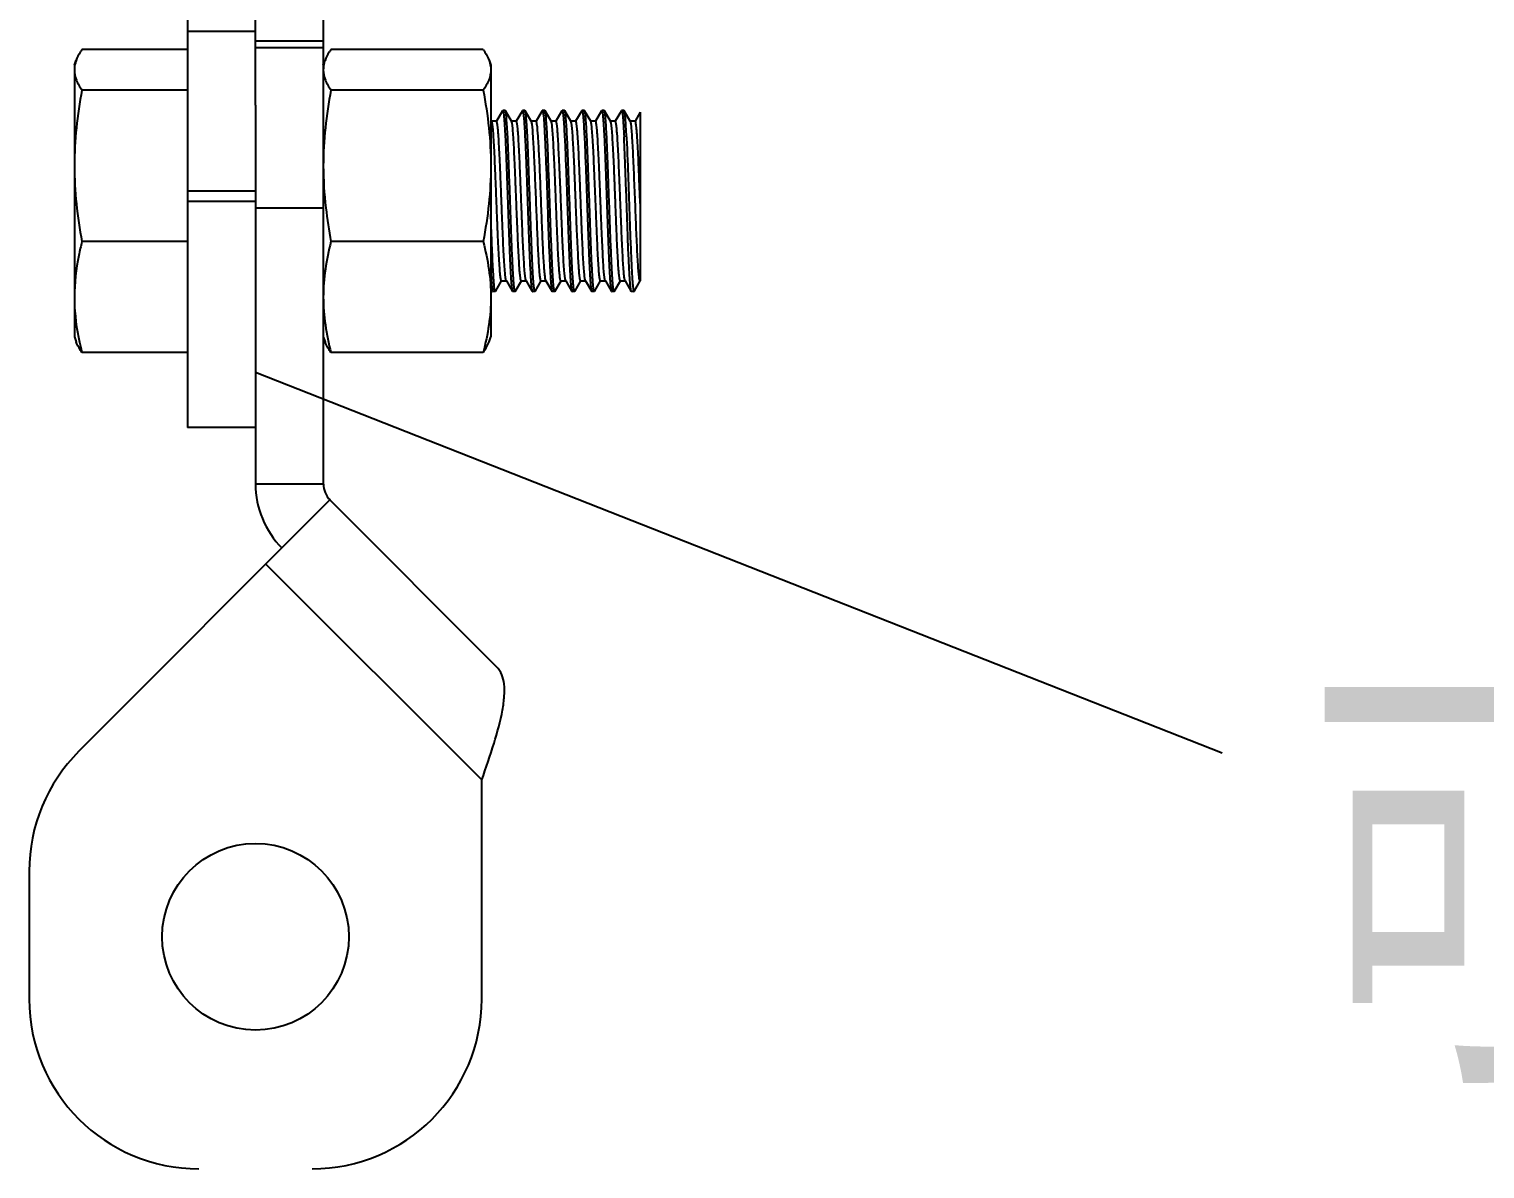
# Model space of a CAD drawing. Extents: x 27938 to 1042331, y -235042 to 1535213.
# Drawn here: x 732548 to 734042, y 762720 to 763890 of the extents above; entities that cross this region are included whole.
import ezdxf

# ---------------------------------------------------------------- set-up
doc = ezdxf.new("R2010")
doc.units = 0
doc.header["$LTSCALE"] = 1000
doc.header["$MEASUREMENT"] = 0
doc.layers.add('W_DIM', color=4, linetype='Continuous')
doc.styles.get("Standard").update_dxf_attribs({"font": 'gbenor.shx', "bigfont": 'gbcbig.shx'})
doc.styles.add('wwp100', font='txt.shx', dxfattribs={"width": 0.7, "height": 400, "bigfont": 'hztxt.shx'})
doc.dimstyles.get("Standard").update_dxf_attribs({"dimtxt": 0.18, "dimasz": 0.18, "dimexe": 0.18, "dimexo": 0.0625, "dimgap": 0.09, "dimtad": 0, "dimtih": 1, "dimtoh": 1, "dimdec": 4, "dimzin": 0, "dimdsep": 46, "dimtxsty": 'Standard', "dimcen": 0.09, "dimadec": 0, "dimazin": 0, "dimtfac": 1, "dimtdec": 4, "dimtofl": 0, "dimtmove": 0, "dimatfit": 3, "dimfxl": 1, "dimtolj": 1, "dimtzin": 0, "dimarcsym": 0})

msp = doc.modelspace()

# ---------------------------------------------------------------- linework, layer by layer
at = {"linetype": 'Continuous'}
for p, q in [((732710.6, 764088.3), (732710.6, 763481.3)), ((732780.3, 763811.9), (732780.3, 764088.3)), ((732850, 763945.9), (732850, 763423.2)), ((732710.6, 763888), (732780.3, 763888)), ((732780.3, 763877.9), (732850, 763877.9)), ((732850, 763870.7), (732780.3, 763870.7)), ((732594.5, 763853), (732596.3, 763858.1)), ((732710.6, 763869.1), (732602.3, 763869.1)), ((732850, 763853), (732851.9, 763858.1)), ((733014.1, 763869.1), (732857.9, 763869.1)), ((733020.1, 763858.1), (733022, 763853)), ((732594.5, 763853), (732594.5, 763574.2)), ((733022, 763853), (733022, 763574.2)), ((732710.6, 763827.4), (732602.3, 763827.4)), ((733014.1, 763827.4), (732857.9, 763827.4)), ((732780.3, 763811.9), (732780.3, 763423.2)), ((733022.9, 763795.3), (733022, 763797)), ((733027.8, 763795.5), (733022.8, 763795.5)), ((733034, 763806.3), (733027.7, 763795.5)), ((733034, 763806.3), (733034.2, 763806.5)), ((733036.7, 763806.5), (733034.2, 763806.5)), ((733036.9, 763806.3), (733036.7, 763806.5)), ((733043.2, 763795.5), (733036.9, 763806.3)), ((733048.1, 763795.5), (733043.2, 763795.5)), ((733043.3, 763795.3), (733043.2, 763795.5)), ((733054.3, 763806.3), (733048.1, 763795.5)), ((733054.3, 763806.3), (733054.5, 763806.5)), ((733057, 763806.5), (733054.5, 763806.5)), ((733057.2, 763806.3), (733057, 763806.5)), ((733063.5, 763795.5), (733057.2, 763806.3)), ((733068.5, 763795.5), (733063.5, 763795.5)), ((733063.6, 763795.3), (733063.5, 763795.5)), ((733074.6, 763806.3), (733068.4, 763795.5)), ((733074.6, 763806.3), (733074.8, 763806.5)), ((733077.4, 763806.5), (733074.8, 763806.5)), ((733077.6, 763806.3), (733077.4, 763806.5)), ((733083.8, 763795.5), (733077.6, 763806.3)), ((733088.8, 763795.5), (733083.8, 763795.5)), ((733083.9, 763795.3), (733083.8, 763795.5)), ((733095, 763806.3), (733088.7, 763795.5)), ((733095, 763806.3), (733095.2, 763806.5)), ((733097.7, 763806.5), (733095.2, 763806.5)), ((733097.9, 763806.3), (733097.7, 763806.5)), ((733104.2, 763795.5), (733097.9, 763806.3)), ((733109.1, 763795.5), (733104.2, 763795.5)), ((733104.3, 763795.3), (733104.2, 763795.5)), ((733115.3, 763806.3), (733109, 763795.5)), ((733115.3, 763806.3), (733115.5, 763806.5)), ((733118, 763806.5), (733115.5, 763806.5)), ((733118.2, 763806.3), (733118, 763806.5)), ((733124.5, 763795.5), (733118.2, 763806.3)), ((733129.4, 763795.5), (733124.5, 763795.5)), ((733124.6, 763795.3), (733124.5, 763795.5)), ((733135.6, 763806.3), (733129.4, 763795.5)), ((733135.6, 763806.3), (733135.8, 763806.5)), ((733138.4, 763806.5), (733135.8, 763806.5)), ((733138.6, 763806.3), (733138.4, 763806.5)), ((733144.8, 763795.5), (733138.6, 763806.3)), ((733149.8, 763795.5), (733144.8, 763795.5)), ((733144.9, 763795.3), (733144.8, 763795.5)), ((733156, 763806.3), (733149.7, 763795.5)), ((733156, 763806.3), (733156.1, 763806.5)), ((733158.7, 763806.5), (733156.1, 763806.5)), ((733158.9, 763806.3), (733158.7, 763806.5)), ((733165.1, 763795.5), (733158.9, 763806.3)), ((733170.1, 763795.5), (733165.1, 763795.5)), ((733165.2, 763795.3), (733165.1, 763795.5)), ((733175.3, 763804.6), (733170, 763795.5)), ((733175.3, 763804.6), (733175.3, 763631.7)), ((732780.3, 763723.7), (732710.6, 763723.7)), ((732710.6, 763713.6), (732780.3, 763713.6)), ((732850, 763706.4), (732780.3, 763706.4)), ((732710.6, 763671.9), (732602.3, 763671.9)), ((733014.1, 763671.9), (732857.9, 763671.9)), ((733026.7, 763620.8), (733033, 763631.6)), ((733032.9, 763631.7), (733037.9, 763631.7)), ((733037.8, 763631.9), (733037.9, 763631.7)), ((733037.9, 763631.7), (733044.1, 763620.8)), ((733047.1, 763620.8), (733053.3, 763631.6)), ((733053.2, 763631.7), (733058.2, 763631.7)), ((733058.1, 763631.9), (733058.2, 763631.7)), ((733058.2, 763631.7), (733064.5, 763620.8)), ((733067.4, 763620.8), (733073.6, 763631.6)), ((733073.5, 763631.7), (733078.5, 763631.7)), ((733078.4, 763631.9), (733078.5, 763631.7)), ((733078.5, 763631.7), (733084.8, 763620.8)), ((733087.7, 763620.8), (733094, 763631.6)), ((733093.9, 763631.7), (733098.8, 763631.7)), ((733098.7, 763631.9), (733098.8, 763631.7)), ((733098.8, 763631.7), (733105.1, 763620.8)), ((733108.1, 763620.8), (733114.3, 763631.6)), ((733114.2, 763631.7), (733119.2, 763631.7)), ((733119.1, 763631.9), (733119.2, 763631.7)), ((733119.2, 763631.7), (733125.5, 763620.8)), ((733128.4, 763620.8), (733134.6, 763631.6)), ((733134.5, 763631.7), (733139.5, 763631.7)), ((733139.4, 763631.9), (733139.5, 763631.7)), ((733139.5, 763631.7), (733145.8, 763620.8)), ((733148.7, 763620.8), (733154.9, 763631.6)), ((733154.9, 763631.7), (733159.8, 763631.7)), ((733159.7, 763631.9), (733159.6, 763632.2)), ((733159.7, 763631.9), (733159.8, 763631.7)), ((733159.8, 763631.7), (733166.1, 763620.8)), ((733169, 763620.8), (733175.3, 763631.7)), ((733175.2, 763631.7), (733175.3, 763631.7)), ((733022, 763624.1), (733023.8, 763620.8)), ((733023.8, 763620.8), (733024, 763620.7)), ((733026.6, 763620.7), (733024, 763620.7)), ((733026.7, 763620.8), (733026.6, 763620.7)), ((733044.1, 763620.8), (733044.3, 763620.7)), ((733046.9, 763620.7), (733044.3, 763620.7)), ((733047.1, 763620.8), (733046.9, 763620.7)), ((733064.5, 763620.8), (733064.7, 763620.7)), ((733067.2, 763620.7), (733064.7, 763620.7)), ((733067.4, 763620.8), (733067.2, 763620.7)), ((733084.8, 763620.8), (733085, 763620.7)), ((733087.5, 763620.7), (733085, 763620.7)), ((733087.7, 763620.8), (733087.5, 763620.7)), ((733105.1, 763620.8), (733105.3, 763620.7)), ((733107.9, 763620.7), (733105.3, 763620.7)), ((733108.1, 763620.8), (733107.9, 763620.7)), ((733125.5, 763620.8), (733125.7, 763620.7)), ((733128.2, 763620.7), (733125.7, 763620.7)), ((733128.4, 763620.8), (733128.2, 763620.7)), ((733145.8, 763620.8), (733146, 763620.7)), ((733148.5, 763620.7), (733146, 763620.7)), ((733148.7, 763620.8), (733148.5, 763620.7)), ((733166.3, 763620.7), (733166.1, 763620.8)), ((733168.8, 763620.7), (733166.3, 763620.7)), ((733168.8, 763620.7), (733169, 763620.8)), ((732594.5, 763574.2), (732596.3, 763569.1)), ((732850, 763574.2), (732851.9, 763569.1)), ((733020.1, 763569.1), (733022, 763574.2)), ((732710.6, 763558.1), (732602.3, 763558.1)), ((733014.1, 763558.1), (732857.9, 763558.1)), ((732780.3, 763481.3), (732710.6, 763481.3)), ((732850, 763423.2), (732780.3, 763423.2)), ((732856.8, 763406.8), (732599.1, 763149)), ((733027.9, 763235.6), (732856.8, 763406.8)), ((733012.7, 763119.5), (732791.1, 763341)), ((733012.7, 762894.7), (733012.7, 763119.5)), ((732548, 763025.8), (732548, 762894.7))]:
    msp.add_line(p, q, dxfattribs=at)
msp.add_circle((732780.4, 762958.6), 95.8, dxfattribs=at)
for centre, radius, start, end in [((732873.3, 763423.2), 92.9, 180, 225), ((732873.3, 763423.2), 23.2, 180, 225), ((732722.3, 763025.8), 174.2, 135, 180), ((732722.3, 762894.7), 174.2, 180, 270), ((732838.4, 762894.7), 174.2, 270, 0)]:
    msp.add_arc(centre, radius, start, end, dxfattribs=at)
for points, knots in [([(732596.3, 763857.9), (732596, 763857.1), (732595, 763854), (732594.5, 763850.7), (732594.5, 763848.2)], [0, 0, 0, 0, 0.256979, 1, 1, 1, 1]), ([(732602.3, 763869.1), (732601.7, 763868.1), (732599.3, 763864.6), (732597.4, 763860.8), (732596.3, 763857.9)], [0, 0, 0, 0, 0.262452, 1, 1, 1, 1]), ([(732851.8, 763857.9), (732851.5, 763857.1), (732850.5, 763854), (732850, 763850.7), (732850, 763848.2)], [0, 0, 0, 0, 0.256979, 1, 1, 1, 1]), ([(732857.9, 763869.1), (732857.2, 763868.1), (732854.9, 763864.6), (732852.9, 763860.8), (732851.8, 763857.9)], [0, 0, 0, 0, 0.262452, 1, 1, 1, 1]), ([(733014.1, 763869.1), (733014.7, 763868.1), (733017.1, 763864.6), (733019.1, 763860.8), (733020.2, 763857.9)], [0, 0, 0, 0, 0.262452, 1, 1, 1, 1]), ([(733020.2, 763857.9), (733020.4, 763857.1), (733021.5, 763854), (733022, 763850.7), (733022, 763848.2)], [0, 0, 0, 0, 0.256979, 1, 1, 1, 1]), ([(732594.5, 763848.2), (732594.5, 763844.7), (732596.2, 763837.1), (732600.1, 763830.6), (732602.3, 763827.4)], [0, 0, 0, 0, 0.473493, 1, 1, 1, 1]), ([(732850, 763848.2), (732850, 763844.7), (732851.7, 763837.1), (732855.6, 763830.6), (732857.9, 763827.4)], [0, 0, 0, 0, 0.473493, 1, 1, 1, 1]), ([(733022, 763848.2), (733022, 763844.7), (733020.3, 763837.1), (733016.4, 763830.6), (733014.1, 763827.4)], [0, 0, 0, 0, 0.473493, 1, 1, 1, 1]), ([(733032.9, 763631.7), (733032.7, 763631.7), (733032.5, 763632.4), (733032.2, 763633.4), (733031.9, 763635.3), (733031.6, 763637.9), (733031.3, 763641.2), (733030.9, 763646.8), (733030.3, 763655.4), (733029.7, 763667.2), (733029.1, 763680.7), (733028.5, 763695.4), (733027.9, 763710.8), (733027.3, 763726.3), (733026.7, 763741.3), (733026.1, 763755.3), (733025.5, 763767.8), (733024.9, 763778.2), (733024.3, 763786.3), (733023.8, 763791.5), (733023.3, 763794.1), (733023.1, 763795), (733022.9, 763795.3)], [0, 0, 0, 0, 0.002979, 0.01011, 0.021658, 0.037569, 0.057721, 0.081935, 0.141647, 0.214533, 0.297928, 0.388772, 0.483731, 0.57932, 0.672029, 0.758454, 0.835426, 0.900125, 0.95019, 0.983823, 0.99411, 1, 1, 1, 1]), ([(733037.8, 763631.9), (733037.6, 763632.2), (733037.4, 763633), (733036.9, 763635.7), (733036.4, 763640.8), (733035.8, 763648.9), (733035.2, 763659.4), (733034.6, 763671.8), (733034, 763685.8), (733033.4, 763700.9), (733032.8, 763716.3), (733032.2, 763731.7), (733031.6, 763746.4), (733031, 763759.9), (733030.4, 763771.7), (733029.8, 763780.3), (733029.4, 763786), (733029.1, 763789.3), (733028.8, 763791.8), (733028.5, 763793.8), (733028.2, 763794.8), (733028, 763795.5), (733027.8, 763795.5)], [0, 0, 0, 0, 0.005873, 0.016149, 0.049758, 0.099805, 0.164491, 0.241456, 0.327881, 0.420594, 0.516191, 0.611162, 0.702019, 0.785427, 0.858327, 0.918049, 0.942268, 0.962424, 0.978338, 0.989888, 0.997021, 1, 1, 1, 1]), ([(733034.2, 763806.5), (733034.4, 763806.5), (733034.6, 763805.7), (733034.9, 763804.5), (733035.2, 763802.2), (733035.5, 763799.2), (733035.8, 763795.3), (733036.2, 763788.6), (733036.5, 763783.1), (733036.7, 763779.3)], [0, 0, 0, 0, 0.020019, 0.07017, 0.151772, 0.264355, 0.406919, 0.578181, 1, 1, 1, 1]), ([(733039.3, 763779.3), (733039.1, 763782.9), (733038.7, 763789.2), (733038.2, 763796.6), (733037.8, 763801.2), (733037.6, 763803.6), (733037.3, 763805.2), (733037.1, 763806.1), (733036.9, 763806.3)], [0, 0, 0, 0, 0.396583, 0.701222, 0.815876, 0.904197, 0.965566, 1, 1, 1, 1]), ([(733053.2, 763631.7), (733053.1, 763631.7), (733052.8, 763632.4), (733052.5, 763633.4), (733052.2, 763635.3), (733051.9, 763637.9), (733051.6, 763641.2), (733051.2, 763646.8), (733050.7, 763655.4), (733050.1, 763667.2), (733049.5, 763680.7), (733048.9, 763695.4), (733048.2, 763710.8), (733047.6, 763726.3), (733047, 763741.3), (733046.4, 763755.3), (733045.8, 763767.8), (733045.2, 763778.2), (733044.6, 763786.3), (733044.1, 763791.5), (733043.7, 763794.1), (733043.4, 763795), (733043.3, 763795.3)], [0, 0, 0, 0, 0.002978, 0.01011, 0.021657, 0.037569, 0.05772, 0.081935, 0.141646, 0.214533, 0.297927, 0.388772, 0.483732, 0.579321, 0.67203, 0.758455, 0.835427, 0.900125, 0.95019, 0.983823, 0.994113, 1, 1, 1, 1]), ([(733058.1, 763631.9), (733057.9, 763632.2), (733057.7, 763633), (733057.2, 763635.7), (733056.7, 763640.8), (733056.1, 763648.9), (733055.5, 763659.4), (733054.9, 763671.8), (733054.3, 763685.8), (733053.7, 763700.9), (733053.1, 763716.3), (733052.5, 763731.7), (733051.9, 763746.4), (733051.3, 763759.9), (733050.7, 763771.7), (733050.2, 763780.3), (733049.7, 763786), (733049.4, 763789.3), (733049.1, 763791.8), (733048.8, 763793.8), (733048.6, 763794.8), (733048.3, 763795.5), (733048.1, 763795.5)], [0, 0, 0, 0, 0.005876, 0.016149, 0.049759, 0.099805, 0.164492, 0.241457, 0.327882, 0.420595, 0.516192, 0.611162, 0.702019, 0.785427, 0.858326, 0.918048, 0.942268, 0.962423, 0.978338, 0.989888, 0.997021, 1, 1, 1, 1]), ([(733054.5, 763806.5), (733054.7, 763806.5), (733054.9, 763805.7), (733055.2, 763804.5), (733055.5, 763802.2), (733055.8, 763799.2), (733056.1, 763795.3), (733056.6, 763788.6), (733056.9, 763783.1), (733057, 763779.3)], [0, 0, 0, 0, 0.020001, 0.07014, 0.151733, 0.264317, 0.406882, 0.578148, 1, 1, 1, 1]), ([(733057.9, 763803.1), (733057.8, 763803.8), (733057.7, 763804.9), (733057.4, 763806), (733057.2, 763806.3)], [0, 0, 0, 0, 0.649891, 1, 1, 1, 1]), ([(733059.6, 763779.3), (733059.3, 763784.1), (733058.9, 763792.1), (733058.3, 763800), (733057.9, 763803.1)], [0, 0, 0, 0, 0.610019, 1, 1, 1, 1]), ([(733064.3, 763792.5), (733064.2, 763793.1), (733064, 763794), (733063.8, 763795), (733063.6, 763795.3)], [0, 0, 0, 0, 0.639122, 1, 1, 1, 1]), ([(733069.3, 763792.5), (733069.2, 763793.2), (733069.1, 763794.2), (733068.8, 763795.2), (733068.6, 763795.5), (733068.5, 763795.5)], [0, 0, 0, 0, 0.718602, 0.909136, 1, 1, 1, 1]), ([(733074.8, 763806.5), (733074.9, 763806.5), (733075.1, 763806.2), (733075.4, 763805.1), (733075.6, 763804), (733075.7, 763803.1)], [0, 0, 0, 0, 0.086019, 0.276039, 1, 1, 1, 1]), ([(733075.7, 763803.1), (733076.1, 763800), (733076.7, 763792.1), (733077.1, 763784.1), (733077.4, 763779.3)], [0, 0, 0, 0, 0.389981, 1, 1, 1, 1]), ([(733079.9, 763779.3), (733079.7, 763782.9), (733079.4, 763789.2), (733078.9, 763796.6), (733078.5, 763801.2), (733078.2, 763803.6), (733077.9, 763805.2), (733077.7, 763806.1), (733077.6, 763806.3)], [0, 0, 0, 0, 0.396585, 0.701214, 0.815871, 0.904193, 0.965566, 1, 1, 1, 1]), ([(733093.9, 763631.7), (733093.7, 763631.7), (733093.4, 763632.4), (733093.2, 763633.4), (733092.9, 763635.3), (733092.6, 763637.9), (733092.3, 763641.2), (733091.9, 763646.8), (733091.3, 763655.4), (733090.7, 763667.2), (733090.1, 763680.7), (733089.5, 763695.4), (733088.9, 763710.8), (733088.3, 763726.3), (733087.7, 763741.3), (733087.1, 763755.3), (733086.5, 763767.8), (733085.9, 763778.2), (733085.3, 763786.3), (733084.8, 763791.5), (733084.3, 763794.1), (733084.1, 763795), (733083.9, 763795.3)], [0, 0, 0, 0, 0.002979, 0.01011, 0.021658, 0.037569, 0.057721, 0.081935, 0.141646, 0.214533, 0.297928, 0.388772, 0.483732, 0.579321, 0.672029, 0.758455, 0.835426, 0.900125, 0.95019, 0.983823, 0.994111, 1, 1, 1, 1]), ([(733098.7, 763631.9), (733098.6, 763632.2), (733098.4, 763633), (733097.9, 763635.7), (733097.4, 763640.8), (733096.8, 763648.9), (733096.2, 763659.4), (733095.6, 763671.8), (733095, 763685.8), (733094.4, 763700.9), (733093.8, 763716.3), (733093.2, 763731.7), (733092.5, 763746.4), (733091.9, 763759.9), (733091.3, 763771.7), (733090.8, 763780.3), (733090.4, 763786), (733090.1, 763789.3), (733089.8, 763791.8), (733089.5, 763793.8), (733089.2, 763794.8), (733089, 763795.5), (733088.8, 763795.5)], [0, 0, 0, 0, 0.005874, 0.016149, 0.049759, 0.099805, 0.164491, 0.241457, 0.327881, 0.420594, 0.516191, 0.611162, 0.702019, 0.785427, 0.858326, 0.918049, 0.942267, 0.962424, 0.978338, 0.989888, 0.99702, 1, 1, 1, 1]), ([(733095.2, 763806.5), (733095.3, 763806.5), (733095.6, 763805.7), (733095.9, 763804.5), (733096.2, 763802.2), (733096.5, 763799.2), (733096.8, 763795.3), (733097.2, 763788.6), (733097.5, 763783.1), (733097.7, 763779.3)], [0, 0, 0, 0, 0.020002, 0.070138, 0.151731, 0.264311, 0.406878, 0.578148, 1, 1, 1, 1]), ([(733100.2, 763779.3), (733100.1, 763782.9), (733099.7, 763789.2), (733099.2, 763796.6), (733098.8, 763801.2), (733098.5, 763803.6), (733098.3, 763805.2), (733098.1, 763806.1), (733097.9, 763806.3)], [0, 0, 0, 0, 0.396583, 0.701222, 0.815876, 0.904197, 0.965566, 1, 1, 1, 1]), ([(733114.2, 763631.7), (733114, 763631.7), (733113.8, 763632.4), (733113.5, 763633.4), (733113.2, 763635.3), (733112.9, 763637.9), (733112.6, 763641.2), (733112.2, 763646.8), (733111.7, 763655.4), (733111.1, 763667.2), (733110.4, 763680.7), (733109.8, 763695.4), (733109.2, 763710.8), (733108.6, 763726.3), (733108, 763741.3), (733107.4, 763755.3), (733106.8, 763767.8), (733106.2, 763778.2), (733105.6, 763786.3), (733105.1, 763791.5), (733104.6, 763794.1), (733104.4, 763795), (733104.3, 763795.3)], [0, 0, 0, 0, 0.002977, 0.010111, 0.021656, 0.037569, 0.05772, 0.081935, 0.141646, 0.214533, 0.297927, 0.388772, 0.483731, 0.579321, 0.67203, 0.758455, 0.835427, 0.900126, 0.95019, 0.983823, 0.994112, 1, 1, 1, 1]), ([(733119.1, 763631.9), (733118.9, 763632.2), (733118.7, 763633), (733118.2, 763635.7), (733117.7, 763640.8), (733117.1, 763648.9), (733116.5, 763659.4), (733115.9, 763671.8), (733115.3, 763685.8), (733114.7, 763700.9), (733114.1, 763716.3), (733113.5, 763731.7), (733112.9, 763746.4), (733112.3, 763759.9), (733111.7, 763771.7), (733111.1, 763780.3), (733110.7, 763786), (733110.4, 763789.3), (733110.1, 763791.8), (733109.8, 763793.8), (733109.6, 763794.8), (733109.3, 763795.5), (733109.1, 763795.5)], [0, 0, 0, 0, 0.005876, 0.016149, 0.049758, 0.099805, 0.164491, 0.241457, 0.327882, 0.420595, 0.516192, 0.611162, 0.702019, 0.785427, 0.858326, 0.918048, 0.942269, 0.962423, 0.978339, 0.989887, 0.997021, 1, 1, 1, 1]), ([(733115.5, 763806.5), (733115.7, 763806.5), (733115.9, 763805.7), (733116.2, 763804.5), (733116.5, 763802.2), (733116.8, 763799.2), (733117.1, 763795.3), (733117.6, 763788.6), (733117.8, 763783.1), (733118, 763779.3)], [0, 0, 0, 0, 0.02002, 0.070175, 0.151778, 0.264365, 0.406925, 0.578181, 1, 1, 1, 1]), ([(733120.6, 763779.3), (733120.4, 763782.9), (733120.1, 763789.2), (733119.6, 763796.6), (733119.1, 763801.2), (733118.9, 763803.6), (733118.6, 763805.2), (733118.4, 763806.1), (733118.2, 763806.3)], [0, 0, 0, 0, 0.396587, 0.701221, 0.815874, 0.904193, 0.965565, 1, 1, 1, 1]), ([(733134.5, 763631.7), (733134.4, 763631.7), (733134.1, 763632.4), (733133.9, 763633.4), (733133.5, 763635.3), (733133.3, 763637.9), (733132.9, 763641.2), (733132.5, 763646.8), (733132, 763655.4), (733131.4, 763667.2), (733130.8, 763680.7), (733130.2, 763695.4), (733129.6, 763710.8), (733128.9, 763726.3), (733128.3, 763741.3), (733127.7, 763755.3), (733127.1, 763767.8), (733126.5, 763778.2), (733125.9, 763786.3), (733125.4, 763791.5), (733125, 763794.1), (733124.8, 763795), (733124.6, 763795.3)], [0, 0, 0, 0, 0.002979, 0.010111, 0.021657, 0.037569, 0.05772, 0.081936, 0.141647, 0.214533, 0.297928, 0.388772, 0.483731, 0.57932, 0.672029, 0.758454, 0.835426, 0.900125, 0.95019, 0.983823, 0.99411, 1, 1, 1, 1]), ([(733139.4, 763631.9), (733139.2, 763632.2), (733139, 763633), (733138.5, 763635.7), (733138, 763640.8), (733137.4, 763648.9), (733136.9, 763659.4), (733136.2, 763671.8), (733135.6, 763685.8), (733135, 763700.9), (733134.4, 763716.3), (733133.8, 763731.7), (733133.2, 763746.4), (733132.6, 763759.9), (733132, 763771.7), (733131.5, 763780.3), (733131, 763786), (733130.7, 763789.3), (733130.4, 763791.8), (733130.1, 763793.8), (733129.9, 763794.8), (733129.6, 763795.5), (733129.4, 763795.5)], [0, 0, 0, 0, 0.005873, 0.016149, 0.049758, 0.099805, 0.164491, 0.241456, 0.327881, 0.420594, 0.516191, 0.611162, 0.702019, 0.785427, 0.858327, 0.918049, 0.942269, 0.962424, 0.978339, 0.989888, 0.997022, 1, 1, 1, 1]), ([(733135.8, 763806.5), (733136, 763806.5), (733136.3, 763805.7), (733136.5, 763804.5), (733136.8, 763802.2), (733137.1, 763799.2), (733137.4, 763795.3), (733137.9, 763788.6), (733138.2, 763783.1), (733138.4, 763779.3)], [0, 0, 0, 0, 0.020044, 0.070216, 0.151831, 0.264419, 0.406978, 0.578227, 1, 1, 1, 1]), ([(733140.9, 763779.3), (733140.7, 763782.9), (733140.4, 763789.2), (733139.9, 763796.6), (733139.5, 763801.2), (733139.2, 763803.6), (733138.9, 763805.2), (733138.7, 763806.1), (733138.6, 763806.3)], [0, 0, 0, 0, 0.396583, 0.701215, 0.815872, 0.904194, 0.965566, 1, 1, 1, 1]), ([(733154.9, 763631.7), (733154.7, 763631.7), (733154.4, 763632.4), (733154.2, 763633.4), (733153.9, 763635.3), (733153.6, 763637.9), (733153.3, 763641.2), (733152.8, 763646.8), (733152.3, 763655.4), (733151.7, 763667.2), (733151.1, 763680.7), (733150.5, 763695.4), (733149.9, 763710.8), (733149.3, 763726.3), (733148.7, 763741.3), (733148.1, 763755.3), (733147.5, 763767.8), (733146.9, 763778.2), (733146.3, 763786.3), (733145.8, 763791.5), (733145.3, 763794.1), (733145.1, 763795), (733144.9, 763795.3)], [0, 0, 0, 0, 0.002978, 0.01011, 0.021657, 0.037569, 0.05772, 0.081935, 0.141646, 0.214533, 0.297927, 0.388772, 0.483731, 0.579321, 0.67203, 0.758455, 0.835427, 0.900125, 0.95019, 0.983823, 0.994112, 1, 1, 1, 1]), ([(733159.6, 763632.2), (733159.2, 763633.2), (733158.8, 763636.3), (733158.2, 763642.2), (733157.7, 763650.7), (733157.1, 763661.4), (733156.5, 763674), (733155.9, 763688), (733155.3, 763702.9), (733154.7, 763718.2), (733154.1, 763733.3), (733153.5, 763747.7), (733152.9, 763760.9), (733152.3, 763772.4), (733151.8, 763780.7), (733151.3, 763786.3), (733151, 763789.5), (733150.7, 763791.9), (733150.4, 763793.8), (733150.2, 763794.8), (733149.9, 763795.5), (733149.8, 763795.5)], [0, 0, 0, 0, 0.019897, 0.056676, 0.109137, 0.175441, 0.253237, 0.339756, 0.431917, 0.526433, 0.619936, 0.709092, 0.790724, 0.861926, 0.920168, 0.943766, 0.963396, 0.978892, 0.990136, 0.997084, 1, 1, 1, 1]), ([(733156.1, 763806.5), (733156.3, 763806.5), (733156.6, 763805.7), (733156.8, 763804.5), (733157.2, 763802.2), (733157.5, 763799.2), (733157.8, 763795.3), (733158.2, 763788.6), (733158.5, 763783.1), (733158.7, 763779.3)], [0, 0, 0, 0, 0.01999, 0.070117, 0.151703, 0.264284, 0.406853, 0.578128, 1, 1, 1, 1]), ([(733161.2, 763779.3), (733161, 763782.9), (733160.7, 763789.2), (733160.2, 763796.6), (733159.8, 763801.2), (733159.5, 763803.6), (733159.2, 763805.2), (733159, 763806.1), (733158.9, 763806.3)], [0, 0, 0, 0, 0.396583, 0.701222, 0.815876, 0.904197, 0.965566, 1, 1, 1, 1]), ([(733174.7, 763632.6), (733174.4, 763633.8), (733174, 763637.1), (733173.4, 763643.2), (733172.9, 763651.6), (733172, 763666.7), (733171.1, 763688.7), (733170, 763716.9), (733169, 763740.7), (733168.2, 763758.6), (733167.7, 763770.1), (733167.1, 763779.7), (733166.5, 763787.1), (733166.1, 763791.8), (733165.6, 763794.2), (733165.4, 763795), (733165.2, 763795.3)], [0, 0, 0, 0, 0.022388, 0.060418, 0.112907, 0.178138, 0.337854, 0.518579, 0.696535, 0.777057, 0.84831, 0.907938, 0.953977, 0.984939, 0.994467, 1, 1, 1, 1]), ([(733175.3, 763711.2), (733175.1, 763716.6), (733174.6, 763727.3), (733174, 763742.8), (733173.4, 763757.2), (733172.8, 763769.9), (733172.2, 763779.1), (733171.8, 763785.2), (733171.4, 763788.8), (733171.1, 763791.5), (733170.8, 763793.6), (733170.6, 763794.7), (733170.3, 763795.5), (733170.1, 763795.5)], [0, 0, 0, 0, 0.192962, 0.379367, 0.551818, 0.703439, 0.828214, 0.878947, 0.921217, 0.954624, 0.978873, 0.993832, 1, 1, 1, 1]), ([(733073.5, 763631.7), (733073.4, 763631.7), (733073.1, 763632.3), (733072.9, 763633.2), (733072.6, 763634.9), (733072.2, 763638.2), (733071.7, 763644), (733071.2, 763652.5), (733070.6, 763663), (733070, 763675.1), (733069.5, 763688.5), (733068.7, 763707.5), (733067.8, 763730.9), (733066.7, 763756.7), (733065.6, 763776.9), (733064.9, 763788.3), (733064.3, 763792.5)], [0, 0, 0, 0, 0.002721, 0.00909, 0.019375, 0.033552, 0.073167, 0.126736, 0.192564, 0.268551, 0.352267, 0.441032, 0.622264, 0.78921, 0.920663, 1, 1, 1, 1]), ([(733078.4, 763631.9), (733078, 763632.5), (733077.8, 763634.9), (733077.1, 763639.5), (733076.7, 763646.4), (733076.1, 763655.3), (733075.5, 763666), (733074.8, 763682.9), (733073.9, 763705.6), (733072.8, 763732.9), (733071.8, 763757.9), (733070.7, 763777.5), (733069.9, 763788.4), (733069.3, 763792.5)], [0, 0, 0, 0, 0.014257, 0.043391, 0.086675, 0.142827, 0.210147, 0.286587, 0.457295, 0.634268, 0.796057, 0.923071, 1, 1, 1, 1]), ([(733036.7, 763779.3), (733037.1, 763772.2), (733037.7, 763756.8), (733038.6, 763732.5), (733039.5, 763706.8), (733040.4, 763681.5), (733041.2, 763661.8), (733041.8, 763647.8), (733042.2, 763639.2), (733042.7, 763632.2), (733043.1, 763626.8), (733043.6, 763623.2), (733043.8, 763621.3), (733044.1, 763620.8)], [0, 0, 0, 0, 0.134266, 0.291405, 0.458589, 0.622157, 0.76875, 0.831861, 0.886406, 0.93127, 0.965547, 0.98857, 1, 1, 1, 1]), ([(733046.9, 763620.7), (733046.8, 763620.7), (733046.5, 763621.1), (733046.4, 763621.8), (733046.1, 763623.1), (733045.8, 763625.7), (733045.4, 763630.2), (733044.9, 763636.9), (733044.5, 763645.2), (733044, 763655), (733043.5, 763666.1), (733042.9, 763682.8), (733042.1, 763704.7), (733041.2, 763731.2), (733040.3, 763756.1), (733039.6, 763772), (733039.3, 763779.3)], [0, 0, 0, 0, 0.002174, 0.007143, 0.015155, 0.026218, 0.057308, 0.0998, 0.152795, 0.215156, 0.285539, 0.362424, 0.528951, 0.700411, 0.862061, 1, 1, 1, 1]), ([(733057, 763779.3), (733057.4, 763772.2), (733058, 763756.8), (733058.9, 763732.5), (733059.8, 763706.8), (733060.7, 763681.5), (733061.5, 763661.8), (733062.1, 763647.8), (733062.6, 763639.2), (733063, 763632.2), (733063.4, 763626.8), (733063.9, 763623.2), (733064.2, 763621.3), (733064.5, 763620.8)], [0, 0, 0, 0, 0.134269, 0.291411, 0.458596, 0.622169, 0.768759, 0.831867, 0.886409, 0.931272, 0.965549, 0.988571, 1, 1, 1, 1]), ([(733067.2, 763620.7), (733067.1, 763620.7), (733066.9, 763621.1), (733066.7, 763621.8), (733066.5, 763623.1), (733066.1, 763625.7), (733065.7, 763630.2), (733065.3, 763636.9), (733064.8, 763645.2), (733064.3, 763655), (733063.9, 763666.1), (733063.2, 763682.8), (733062.4, 763704.7), (733061.5, 763731.2), (733060.6, 763756.1), (733059.9, 763772), (733059.6, 763779.3)], [0, 0, 0, 0, 0.002174, 0.007143, 0.015155, 0.026219, 0.057308, 0.099801, 0.152799, 0.215164, 0.285548, 0.362433, 0.52896, 0.700423, 0.862066, 1, 1, 1, 1]), ([(733077.4, 763779.3), (733077.7, 763772.2), (733078.4, 763756.8), (733079.3, 763732.5), (733080.2, 763706.8), (733081, 763681.5), (733081.8, 763661.8), (733082.5, 763647.8), (733082.9, 763639.2), (733083.4, 763632.2), (733083.8, 763626.8), (733084.3, 763623.2), (733084.5, 763621.3), (733084.8, 763620.8)], [0, 0, 0, 0, 0.134265, 0.291401, 0.458586, 0.622159, 0.768752, 0.831864, 0.886409, 0.931273, 0.965549, 0.988571, 1, 1, 1, 1]), ([(733087.5, 763620.7), (733087.4, 763620.7), (733087.2, 763621.1), (733087, 763621.8), (733086.8, 763623.1), (733086.4, 763625.7), (733086, 763630.2), (733085.6, 763636.9), (733085.1, 763645.2), (733084.6, 763655.1), (733084.2, 763666.1), (733083.5, 763682.8), (733082.8, 763704.7), (733081.8, 763731.2), (733080.9, 763756.1), (733080.3, 763772), (733079.9, 763779.3)], [0, 0, 0, 0, 0.00218, 0.007155, 0.015172, 0.026242, 0.05734, 0.099838, 0.152839, 0.215202, 0.285583, 0.362465, 0.528987, 0.700438, 0.862073, 1, 1, 1, 1]), ([(733097.7, 763779.3), (733098.1, 763772.2), (733098.7, 763756.8), (733099.6, 763732.5), (733100.5, 763706.8), (733101.4, 763681.5), (733102.1, 763661.8), (733102.8, 763647.8), (733103.2, 763639.2), (733103.7, 763632.2), (733104.1, 763626.8), (733104.6, 763623.2), (733104.8, 763621.3), (733105.1, 763620.8)], [0, 0, 0, 0, 0.134268, 0.29141, 0.458592, 0.622161, 0.768754, 0.831863, 0.886406, 0.93127, 0.965548, 0.98857, 1, 1, 1, 1]), ([(733107.9, 763620.7), (733107.7, 763620.7), (733107.5, 763621.1), (733107.3, 763621.8), (733107.1, 763623.1), (733106.8, 763625.7), (733106.4, 763630.2), (733105.9, 763636.9), (733105.4, 763645.2), (733105, 763655), (733104.5, 763666.1), (733103.9, 763682.8), (733103.1, 763704.7), (733102.2, 763731.2), (733101.3, 763756.1), (733100.6, 763772), (733100.2, 763779.3)], [0, 0, 0, 0, 0.002173, 0.007141, 0.015151, 0.026214, 0.057302, 0.099793, 0.152788, 0.21515, 0.285533, 0.362419, 0.528947, 0.70041, 0.862061, 1, 1, 1, 1]), ([(733118, 763779.3), (733118.4, 763772.2), (733119, 763756.8), (733119.9, 763732.5), (733120.8, 763706.8), (733121.7, 763681.5), (733122.5, 763661.8), (733123.1, 763647.8), (733123.6, 763639.2), (733124, 763632.2), (733124.4, 763626.8), (733124.9, 763623.2), (733125.2, 763621.3), (733125.5, 763620.8)], [0, 0, 0, 0, 0.134269, 0.291408, 0.458594, 0.622169, 0.768759, 0.831867, 0.88641, 0.931273, 0.96555, 0.988571, 1, 1, 1, 1]), ([(733128.2, 763620.7), (733128.1, 763620.7), (733127.9, 763621.1), (733127.7, 763621.8), (733127.4, 763623.1), (733127.1, 763625.7), (733126.7, 763630.2), (733126.2, 763636.9), (733125.8, 763645.2), (733125.3, 763655), (733124.8, 763666.1), (733124.2, 763682.8), (733123.4, 763704.7), (733122.5, 763731.2), (733121.6, 763756.1), (733120.9, 763772), (733120.6, 763779.3)], [0, 0, 0, 0, 0.002177, 0.007149, 0.015164, 0.026231, 0.057324, 0.099819, 0.152819, 0.215184, 0.285568, 0.362452, 0.528978, 0.700435, 0.86207, 1, 1, 1, 1]), ([(733138.4, 763779.3), (733138.7, 763772.2), (733139.4, 763756.8), (733140.2, 763732.5), (733141.1, 763706.8), (733142, 763681.5), (733142.8, 763661.8), (733143.4, 763647.8), (733143.9, 763639.2), (733144.3, 763632.2), (733144.8, 763626.8), (733145.2, 763623.2), (733145.5, 763621.3), (733145.8, 763620.8)], [0, 0, 0, 0, 0.134264, 0.291401, 0.458586, 0.622157, 0.76875, 0.831862, 0.886407, 0.931271, 0.965549, 0.988571, 1, 1, 1, 1]), ([(733148.5, 763620.7), (733148.4, 763620.7), (733148.2, 763621.1), (733148, 763621.8), (733147.8, 763623.1), (733147.4, 763625.7), (733147, 763630.2), (733146.6, 763636.9), (733146.1, 763645.2), (733145.6, 763655), (733145.2, 763666.1), (733144.5, 763682.8), (733143.7, 763704.7), (733142.8, 763731.2), (733141.9, 763756.1), (733141.3, 763772), (733140.9, 763779.3)], [0, 0, 0, 0, 0.002178, 0.007152, 0.015168, 0.026236, 0.057331, 0.099828, 0.152827, 0.215189, 0.28557, 0.362453, 0.528977, 0.70043, 0.862069, 1, 1, 1, 1]), ([(733166.1, 763620.8), (733165.8, 763621.3), (733165.6, 763623.2), (733165.1, 763626.8), (733164.7, 763632.2), (733164.2, 763639.2), (733163.8, 763647.8), (733163.1, 763661.8), (733162.4, 763681.5), (733161.5, 763706.8), (733160.6, 763732.5), (733159.7, 763756.8), (733159, 763772.2), (733158.7, 763779.3)], [0, 0, 0, 0, 0.011429, 0.034451, 0.068729, 0.113593, 0.168136, 0.231245, 0.377839, 0.541409, 0.708594, 0.865732, 1, 1, 1, 1]), ([(733161.2, 763779.3), (733161.6, 763772), (733162.2, 763756.1), (733163.2, 763731.2), (733164.1, 763704.7), (733164.8, 763682.8), (733165.5, 763666.1), (733166, 763655.1), (733166.4, 763645.2), (733166.9, 763636.9), (733167.3, 763630.2), (733167.8, 763625.7), (733168.1, 763623.1), (733168.3, 763621.8), (733168.5, 763621.1), (733168.7, 763620.7), (733168.8, 763620.7)], [0, 0, 0, 0, 0.137926, 0.299558, 0.471009, 0.637528, 0.714411, 0.784795, 0.847159, 0.900159, 0.942659, 0.973758, 0.984827, 0.992845, 0.99782, 1, 1, 1, 1]), ([(733026.6, 763620.7), (733026.4, 763620.7), (733026.1, 763621.3), (733025.9, 763622.3), (733025.6, 763624.2), (733025.4, 763626.7), (733025.1, 763629.9), (733024.7, 763635.5), (733024.2, 763643.9), (733023.6, 763655.6), (733023.1, 763669.1), (733022.5, 763684.1), (733022.1, 763694.4), (733022, 763699.8)], [0, 0, 0, 0, 0.005867, 0.020155, 0.043346, 0.075372, 0.116008, 0.16496, 0.286225, 0.435391, 0.607776, 0.797971, 1, 1, 1, 1]), ([(732602.3, 763671.9), (732601.1, 763667.2), (732596.8, 763648.6), (732594.5, 763629.4), (732594.5, 763615)], [0, 0, 0, 0, 0.252048, 1, 1, 1, 1]), ([(732857.9, 763671.9), (732855.5, 763662.6), (732851.5, 763643.8), (732850, 763624.6), (732850, 763615)], [0, 0, 0, 0, 0.502209, 1, 1, 1, 1]), ([(733014.1, 763671.9), (733016.5, 763662.6), (733020.5, 763643.8), (733022, 763624.6), (733022, 763615)], [0, 0, 0, 0, 0.502209, 1, 1, 1, 1]), ([(733022, 763638.9), (733022.1, 763636.5), (733022.4, 763632.3), (733022.8, 763626.8), (733023.3, 763623.2), (733023.5, 763621.3), (733023.8, 763620.8)], [0, 0, 0, 0, 0.395055, 0.696899, 0.899558, 1, 1, 1, 1]), ([(733175.2, 763631.7), (733175.1, 763631.7), (733174.8, 763632.1), (733174.8, 763632.4), (733174.7, 763632.6)], [0, 0, 0, 0, 0.312765, 1, 1, 1, 1]), ([(732594.5, 763615), (732594.5, 763610.2), (732595.2, 763591.1), (732598.7, 763572.1), (732602.3, 763558.1)], [0, 0, 0, 0, 0.248826, 1, 1, 1, 1]), ([(732850, 763615), (732850, 763605.5), (732851.5, 763586.3), (732855.5, 763567.4), (732857.9, 763558.1)], [0, 0, 0, 0, 0.497791, 1, 1, 1, 1]), ([(733022, 763615), (733022, 763605.5), (733020.5, 763586.3), (733016.5, 763567.4), (733014.1, 763558.1)], [0, 0, 0, 0, 0.497791, 1, 1, 1, 1]), ([(732602.3, 763558.1), (732601.7, 763559), (732599.3, 763562.5), (732597.4, 763566.3), (732596.3, 763569.2)], [0, 0, 0, 0, 0.262452, 1, 1, 1, 1]), ([(732857.9, 763558.1), (732857.2, 763559), (732854.9, 763562.5), (732852.9, 763566.3), (732851.8, 763569.2)], [0, 0, 0, 0, 0.262452, 1, 1, 1, 1]), ([(733014.1, 763558.1), (733014.7, 763559), (733017.1, 763562.5), (733019.1, 763566.3), (733020.2, 763569.2)], [0, 0, 0, 0, 0.262452, 1, 1, 1, 1]), ([(733012.7, 763119.5), (733017, 763132), (733025.1, 763155.6), (733033.2, 763184.4), (733036, 763204.9), (733036.2, 763220.2), (733032.5, 763231.1), (733027.9, 763235.6)], [0, 0, 0, 0, 0.328857, 0.618406, 0.739037, 0.8414, 1, 1, 1, 1])]:
    msp.add_open_spline(points, degree=3, knots=knots, dxfattribs=at)
for points in [[(732602.3, 763827.4), (732597.5, 763801.8), (732594.5, 763775.7), (732594.5, 763749.7)], [(732857.9, 763827.4), (732853.1, 763801.8), (732850, 763775.7), (732850, 763749.7)], [(733014.1, 763827.4), (733018.9, 763801.8), (733022, 763775.7), (733022, 763749.7)], [(732594.5, 763749.7), (732594.5, 763723.6), (732597.5, 763697.5), (732602.3, 763671.9)], [(732850, 763749.7), (732850, 763735.3), (732850.9, 763720.9), (732852.6, 763706.7)], [(733022, 763749.7), (733022, 763723.6), (733018.9, 763697.5), (733014.1, 763671.9)], [(732852.6, 763706.7), (732853.9, 763695), (732855.7, 763683.4), (732857.9, 763671.9)]]:
    msp.add_open_spline(points, degree=3, dxfattribs=at)

# ---------------------------------------------------------------- texts
at = {"layer": 'W_DIM', "color": 7, "style": 'wwp100', "width": 0.7}
msp.add_text('可调式铰链A', height=400, dxfattribs=at).set_placement((733862.2, 762807.5))

# ---------------------------------------------------------------- leaders
msp.add_leader([(732780.3, 763538), (733772.6, 763147.4)], dimstyle='Standard', override={"dimgap": 20, "dimtad": 0})

doc.saveas('drawing.dxf')
